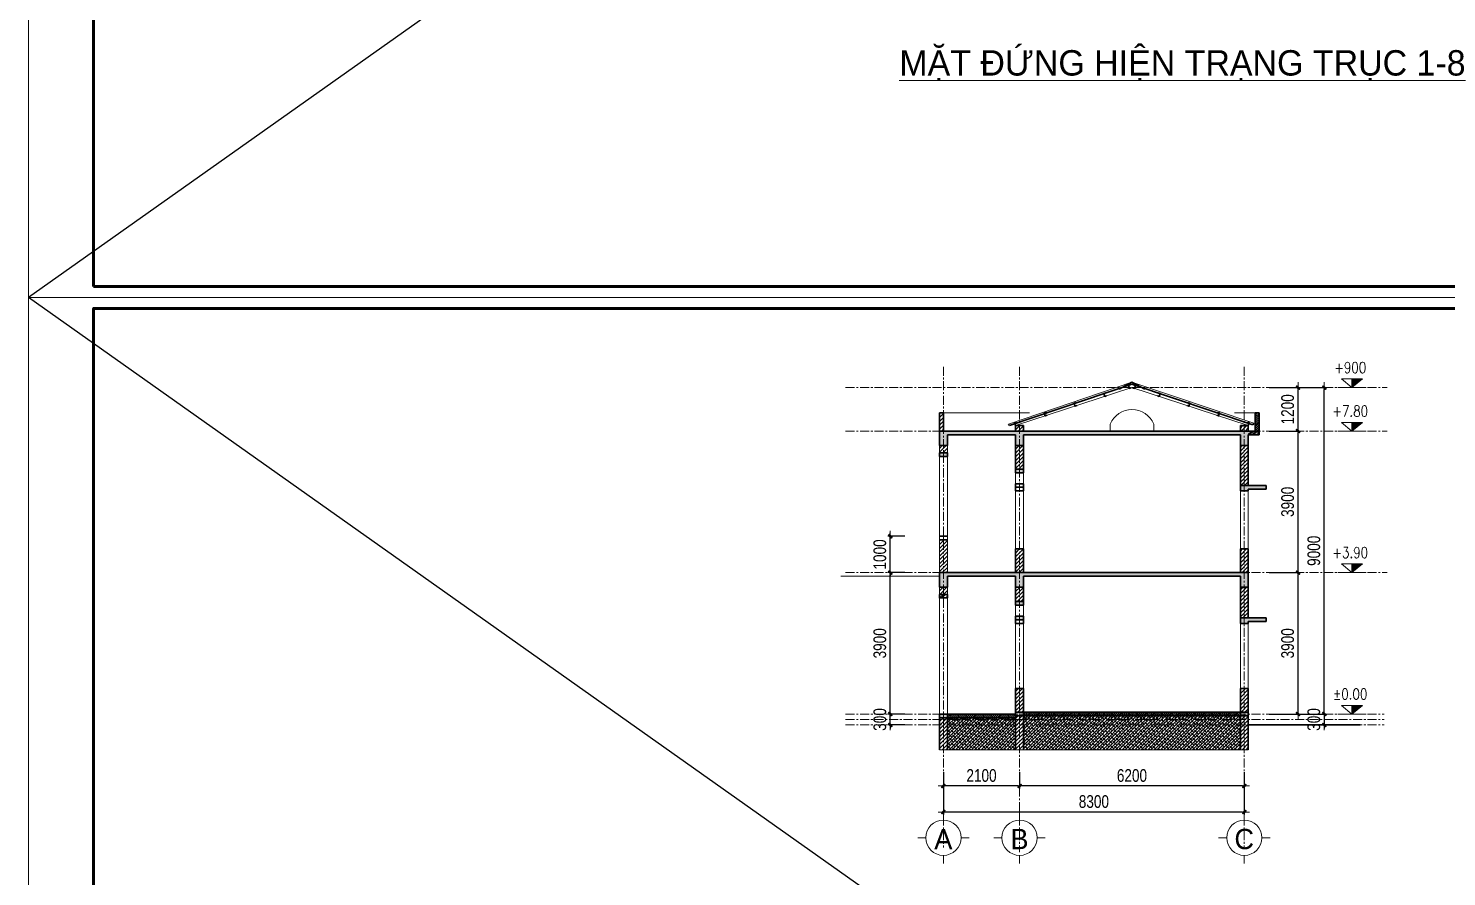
# Model space of a CAD drawing. Header units: millimetres. Extents: x 5243337 to 5938936, y 490824 to 785930.
# Drawn here: x 5679194 to 5718318, y 578638 to 602022 of the extents above; entities that cross this region are included whole.
import ezdxf
from ezdxf.enums import TextEntityAlignment as Align

# ---------------------------------------------------------------- set-up
doc = ezdxf.new("R2010")
doc.units = ezdxf.units.MM
doc.header["$MEASUREMENT"] = 0
doc.header["$PDMODE"] = 32
doc.linetypes.add('CENTER', pattern=[2, 1.25, -0.25, 0.25, -0.25])
doc.layers.get('0').update_dxf_attribs({"lineweight": 0})
doc.layers.get('Defpoints').update_dxf_attribs({"lineweight": 0})
for name, color, linetype, lineweight in [('cat2', 22, 'Continuous', 30), ('dim', 144, 'Continuous', 13), ('hatch1', 136, 'Continuous', 9), ('Khungten_LCDI', 7, 'Continuous', 25), ('LC Dim', 8, 'Continuous', 18), ('LC ISO', 153, 'Continuous', 13), ('LC Net dam 1', 30, 'Continuous', 30), ('LC Net manh', 9, 'Continuous', 5), ('LC Net thay', 7, 'Continuous', 25), ('LC Text1', 3, 'Continuous', 20), ('LC Text2', 7, 'Continuous', 25), ('manh1', 67, 'Continuous', 13), ('text', 1, 'Continuous', 20), ('thay1', 63, 'Continuous', 18), ('truc', 76, 'CENTER', 9)]:
    doc.layers.add(name, color=color, linetype=linetype, lineweight=lineweight)
doc.layers.add('KCS_Plotter', color=11, linetype='Continuous', plot=False)
doc.layers.add('KICHTHUOC', color=9, linetype='Continuous')
doc.styles.add('AVANH-B', font='VHAVANB.TTF')
doc.styles.add('EG Hai', font='VHAVANB.TTF')
doc.styles.add('HOATBIF', font='hoatbif.shx', dxfattribs={"width": 0.8})
doc.styles.add('Khungten', font='VHAVAN.TTF', dxfattribs={"width": 0.9, "height": 5000})
doc.styles.add('T1', font='Vnsimli.shx', dxfattribs={"width": 0.8})
doc.styles.add('Title', font='VHBLACK.TTF')
doc.dimstyles.new('1-100', dxfattribs={"dimscale": 100, "dimtxt": 2.5, "dimasz": 0.35, "dimexe": 0.5, "dimexo": 0, "dimgap": 0.8, "dimtad": 1, "dimdec": 0, "dimzin": 0, "dimdsep": 46, "dimtxsty": 'HOATBIF', "dimblk1": 'DOT', "dimblk2": 'DOT', "dimsah": 1, "dimcen": -1, "dimdle": 1, "dimclrd": 256, "dimclre": 256, "dimclrt": 4, "dimadec": 3, "dimazin": 2, "dimtfac": 0.333333, "dimtdec": 0, "dimtix": 1, "dimtmove": 2, "dimatfit": 3, "dimldrblk": 'DOT', "dimfxl": 1, "dimtvp": 0.833333, "dimtolj": 1, "dimtzin": 0, "dimarcsym": 0})
pattern_1 = [(50, (-21012.93, -22090.29), (215.178055, -18.8256405), [22.5, -247.5]), (355, (-21012.93, -22090.29), (-41.6254, 225.65764), [18, -198]), (100.4514, (-20995, -22091.86), (173.5528145, 206.8318626), [19.122057, -210.342634]), (46.1842, (-21012.93, -22030.3), (320.172315, -49.655704), [33.75, -371.25]), (96.6356, (-20986.25, -22034.43), (280.398812, 292.235361), [28.683086, -315.5139]), (351.1842, (-21012.93, -22030.3), (280.398584, 292.23558), [27, -297]), (21, (-20982.93, -22045.29), (179.0721156, -120.785667), [22.5, -247.5]), (326, (-20982.93, -22045.29), (72.9946, 217.5450135), [18, -198]), (71.4514, (-20968, -22055.35), (252.0667886, 96.759149), [19.122057, -210.342634]), (37.5, (-21012.93, -22090.29), (3.6479566, 99.8681561), [0, -195.6, 0, -201, 0, -198.75]), (7.5, (-21012.93, -22090.29), (78.9208612, 118.3235136), [0, -114.6, 0, -191.1, 0, -75.75]), (327.5, (-21079.83, -22090.29), (160.1467309, -6.7664615), [0, -75, 0, -234, 0, -310.5]), (317.5, (-21109.83, -22090.29), (174.9558508, 30.0314947), [0, -97.5, 0, -155.4, 0, -220.5]), (45, (-21012.93, -22090.29), (-79.5495129, 79.5495129), []), (45, (-20959.9, -22090.29), (-79.5495129, 79.5495129), [])]

# ---------------------------------------------------------------- blocks, each defined once
blk = doc.blocks.new('DOT')
at = {"layer": 'dim'}
for p, q in [((-3, 0), (3, 0)), ((-1, -1), (1, 1))]:
    blk.add_line(p, q, dxfattribs=at)
blk.add_lwpolyline([(0.5, 1), (-1, -0.5), (-0.5, -1), (1, 0.5)], close=True, dxfattribs=at)
blk = doc.blocks.new('*D823')
at = {"layer": 'Defpoints', "color": 0, "ltscale": 300, "transparency": 16777216}
for p in [(5706537, 581516), (5712737, 581516), (5706537, 581137)]:
    blk.add_point(p, dxfattribs=at)
at = {"layer": 'LC Dim', "lineweight": -2, "ltscale": 300, "transparency": 16777216}
for p, q in [((5706537, 581516), (5706537, 581067)), ((5712737, 581516), (5712737, 581067)), ((5712688, 581137), (5706586, 581137))]:
    blk.add_line(p, q, dxfattribs=at)
at = {"layer": 'LC Dim', "lineweight": -2, "ltscale": 300, "transparency": 16777216, "xscale": 49, "yscale": 49, "zscale": 49, "rotation": 180}
blk.add_blockref('DOT', (5706537, 581137), dxfattribs=at)
at = {"layer": 'LC Dim', "lineweight": -2, "ltscale": 300, "transparency": 16777216, "xscale": 49, "yscale": 49, "zscale": 49}
blk.add_blockref('DOT', (5712737, 581137), dxfattribs=at)
at = {"layer": 'LC Dim', "color": 4, "ltscale": 300, "transparency": 16777216, "insert": (5709637, 581424), "char_height": 350, "attachment_point": 5, "style": 'HOATBIF'}
blk.add_mtext('\\A1;6200', dxfattribs=at)
blk = doc.blocks.new('_Dot')
at = {"color": 0, "linetype": 'ByBlock', "lineweight": -2}
blk.add_line((-0.5, 0), (-1, 0), dxfattribs=at)
at = {"color": 0, "linetype": 'ByBlock', "const_width": 0.5}
blk.add_lwpolyline([(-0.25, 0, 1), (0.25, 0, 1)], format="xyb", close=True, dxfattribs=at)
blk = doc.blocks.new('*D824')
at = {"layer": 'Defpoints', "color": 0, "ltscale": 300, "transparency": 16777216}
for p in [(5704437, 581516), (5706537, 581516), (5704437, 581137)]:
    blk.add_point(p, dxfattribs=at)
at = {"layer": 'LC Dim', "lineweight": -2, "ltscale": 300, "transparency": 16777216}
for p, q in [((5704437, 581516), (5704437, 581067)), ((5706537, 581516), (5706537, 581067)), ((5706488, 581137), (5704486, 581137))]:
    blk.add_line(p, q, dxfattribs=at)
at = {"layer": 'LC Dim', "lineweight": -2, "ltscale": 300, "transparency": 16777216, "xscale": 49, "yscale": 49, "zscale": 49, "rotation": 180}
blk.add_blockref('DOT', (5704437, 581137), dxfattribs=at)
at = {"layer": 'LC Dim', "lineweight": -2, "ltscale": 300, "transparency": 16777216, "xscale": 49, "yscale": 49, "zscale": 49}
blk.add_blockref('DOT', (5706537, 581137), dxfattribs=at)
at = {"layer": 'LC Dim', "color": 4, "ltscale": 300, "transparency": 16777216, "insert": (5705487, 581424), "char_height": 350, "attachment_point": 5, "style": 'HOATBIF'}
blk.add_mtext('\\A1;2100', dxfattribs=at)
blk = doc.blocks.new('*D825')
at = {"layer": 'Defpoints', "color": 0, "ltscale": 300, "transparency": 16777216}
for p in [(5704437, 581516), (5712737, 581516), (5704437, 580419)]:
    blk.add_point(p, dxfattribs=at)
at = {"layer": 'LC Dim', "lineweight": -2, "ltscale": 300, "transparency": 16777216}
for p, q in [((5704437, 581516), (5704437, 580349)), ((5712737, 581516), (5712737, 580349)), ((5712688, 580419), (5704486, 580419))]:
    blk.add_line(p, q, dxfattribs=at)
at = {"layer": 'LC Dim', "lineweight": -2, "ltscale": 300, "transparency": 16777216, "xscale": 49, "yscale": 49, "zscale": 49, "rotation": 180}
blk.add_blockref('DOT', (5704437, 580419), dxfattribs=at)
at = {"layer": 'LC Dim', "lineweight": -2, "ltscale": 300, "transparency": 16777216, "xscale": 49, "yscale": 49, "zscale": 49}
blk.add_blockref('DOT', (5712737, 580419), dxfattribs=at)
at = {"layer": 'LC Dim', "color": 4, "ltscale": 300, "transparency": 16777216, "insert": (5708587, 580706), "char_height": 350, "attachment_point": 5, "style": 'HOATBIF'}
blk.add_mtext('\\A1;8300', dxfattribs=at)
blk = doc.blocks.new('Caodo1')
at = {"layer": 'LC Text1'}
blk.add_hatch(color=256, dxfattribs=at).paths.add_polyline_path([(0, 200), (0, 0), (243, 200)])
for p, q in [((324, 0), (-324, 0)), ((0, 0), (0, 200))]:
    blk.add_line(p, q, dxfattribs=at)
blk.add_lwpolyline([(-243, 200), (243, 200), (0, 0), (0, 0)], close=True, dxfattribs=at)
at = {"layer": 'LC Text1', "style": 'T1', "width": 0.8}
blk.add_attdef('%%P0,00', text='', height=250, dxfattribs=at).set_placement((-39, 460), align=Align.MIDDLE_CENTER)
blk = doc.blocks.new('*D826')
at = {"layer": 'Defpoints', "color": 0, "ltscale": 300, "transparency": 16777216}
for p in [(5713419, 587020), (5714220, 587020), (5713419, 583120)]:
    blk.add_point(p, dxfattribs=at)
at = {"layer": 'LC Dim', "lineweight": -2, "ltscale": 300, "transparency": 16777216}
for p, q in [((5713419, 587020), (5714290, 587020)), ((5714220, 583169), (5714220, 586971)), ((5713419, 583120), (5714290, 583120))]:
    blk.add_line(p, q, dxfattribs=at)
at = {"layer": 'LC Dim', "lineweight": -2, "ltscale": 300, "transparency": 16777216, "xscale": 49, "yscale": 49, "zscale": 49}
for p, rotation in [((5714220, 587020), 90), ((5714220, 583120), 270)]:
    blk.add_blockref('DOT', p, dxfattribs=dict(at, rotation=rotation))
at = {"layer": 'LC Dim', "color": 4, "ltscale": 300, "transparency": 16777216, "insert": (5713933, 585070), "char_height": 350, "attachment_point": 5, "rotation": 90, "style": 'HOATBIF'}
blk.add_mtext('\\A1;3900', dxfattribs=at)
blk = doc.blocks.new('*D827')
at = {"layer": 'Defpoints', "color": 0, "ltscale": 300, "transparency": 16777216}
for p in [(5713419, 590920), (5714220, 590920), (5713419, 587020)]:
    blk.add_point(p, dxfattribs=at)
at = {"layer": 'LC Dim', "lineweight": -2, "ltscale": 300, "transparency": 16777216}
for p, q in [((5713419, 590920), (5714290, 590920)), ((5714220, 587069), (5714220, 590871)), ((5713419, 587020), (5714290, 587020))]:
    blk.add_line(p, q, dxfattribs=at)
at = {"layer": 'LC Dim', "lineweight": -2, "ltscale": 300, "transparency": 16777216, "xscale": 49, "yscale": 49, "zscale": 49}
for p, rotation in [((5714220, 590920), 90), ((5714220, 587020), 270)]:
    blk.add_blockref('DOT', p, dxfattribs=dict(at, rotation=rotation))
at = {"layer": 'LC Dim', "color": 4, "ltscale": 300, "transparency": 16777216, "insert": (5713933, 588970), "char_height": 350, "attachment_point": 5, "rotation": 90, "style": 'HOATBIF'}
blk.add_mtext('\\A1;3900', dxfattribs=at)
blk = doc.blocks.new('*D828')
at = {"layer": 'Defpoints', "color": 0, "ltscale": 300, "transparency": 16777216}
for p in [(5713419, 592120), (5714220, 592120), (5713419, 590920)]:
    blk.add_point(p, dxfattribs=at)
at = {"layer": 'LC Dim', "lineweight": -2, "ltscale": 300, "transparency": 16777216}
for p, q in [((5713419, 592120), (5714290, 592120)), ((5714220, 590969), (5714220, 592071)), ((5713419, 590920), (5714290, 590920))]:
    blk.add_line(p, q, dxfattribs=at)
at = {"layer": 'LC Dim', "lineweight": -2, "ltscale": 300, "transparency": 16777216, "xscale": 49, "yscale": 49, "zscale": 49}
for p, rotation in [((5714220, 592120), 90), ((5714220, 590920), 270)]:
    blk.add_blockref('DOT', p, dxfattribs=dict(at, rotation=rotation))
at = {"layer": 'LC Dim', "color": 4, "ltscale": 300, "transparency": 16777216, "insert": (5713933, 591520), "char_height": 350, "attachment_point": 5, "rotation": 90, "style": 'HOATBIF'}
blk.add_mtext('\\A1;1200', dxfattribs=at)
blk = doc.blocks.new('*D829')
at = {"layer": 'Defpoints', "color": 0, "ltscale": 300, "transparency": 16777216}
for p in [(5713419, 592120), (5714942, 592120), (5713419, 583120)]:
    blk.add_point(p, dxfattribs=at)
at = {"layer": 'LC Dim', "lineweight": -2, "ltscale": 300, "transparency": 16777216}
for p, q in [((5713419, 592120), (5715012, 592120)), ((5714942, 583169), (5714942, 592071)), ((5713419, 583120), (5715012, 583120))]:
    blk.add_line(p, q, dxfattribs=at)
at = {"layer": 'LC Dim', "lineweight": -2, "ltscale": 300, "transparency": 16777216, "xscale": 49, "yscale": 49, "zscale": 49}
for p, rotation in [((5714942, 592120), 90), ((5714942, 583120), 270)]:
    blk.add_blockref('DOT', p, dxfattribs=dict(at, rotation=rotation))
at = {"layer": 'LC Dim', "color": 4, "ltscale": 300, "transparency": 16777216, "insert": (5714655, 587620), "char_height": 350, "attachment_point": 5, "rotation": 90, "style": 'HOATBIF'}
blk.add_mtext('\\A1;9000', dxfattribs=at)
blk = doc.blocks.new('*D830')
at = {"layer": 'Defpoints', "color": 0, "ltscale": 300, "transparency": 16777216}
for p in [(5713668, 583120), (5713668, 582820), (5714942, 582820)]:
    blk.add_point(p, dxfattribs=at)
at = {"layer": 'LC Dim', "lineweight": -2, "ltscale": 300, "transparency": 16777216}
for p, q in [((5713668, 583120), (5715012, 583120)), ((5714942, 583169), (5714942, 583218)), ((5714942, 583120), (5714942, 582820)), ((5713668, 582820), (5715012, 582820)), ((5714942, 582771), (5714942, 582722))]:
    blk.add_line(p, q, dxfattribs=at)
at = {"layer": 'LC Dim', "lineweight": -2, "ltscale": 300, "transparency": 16777216, "xscale": 49, "yscale": 49, "zscale": 49}
for p, rotation in [((5714942, 583120), 270), ((5714942, 582820), 90)]:
    blk.add_blockref('DOT', p, dxfattribs=dict(at, rotation=rotation))
at = {"layer": 'LC Dim', "color": 4, "ltscale": 300, "transparency": 16777216, "insert": (5714655, 582970), "char_height": 350, "attachment_point": 5, "rotation": 90, "style": 'HOATBIF'}
blk.add_mtext('\\A1;300', dxfattribs=at)
blk = doc.blocks.new('*D831')
at = {"layer": 'Defpoints', "color": 0, "ltscale": 300, "transparency": 16777216}
for p in [(5702970, 583120), (5703371, 583120), (5703371, 582820)]:
    blk.add_point(p, dxfattribs=at)
at = {"layer": 'LC Dim', "lineweight": -2, "ltscale": 300, "transparency": 16777216}
for p, q in [((5703371, 583120), (5702900, 583120)), ((5702970, 583169), (5702970, 583218)), ((5702970, 582820), (5702970, 583120)), ((5703371, 582820), (5702900, 582820)), ((5702970, 582771), (5702970, 582722))]:
    blk.add_line(p, q, dxfattribs=at)
at = {"layer": 'LC Dim', "lineweight": -2, "ltscale": 300, "transparency": 16777216, "xscale": 49, "yscale": 49, "zscale": 49}
for p, rotation in [((5702970, 583120), 270), ((5702970, 582820), 90)]:
    blk.add_blockref('DOT', p, dxfattribs=dict(at, rotation=rotation))
at = {"layer": 'LC Dim', "color": 4, "ltscale": 300, "transparency": 16777216, "insert": (5702683, 582970), "char_height": 350, "attachment_point": 5, "rotation": 90, "style": 'HOATBIF'}
blk.add_mtext('\\A1;300', dxfattribs=at)
blk = doc.blocks.new('*D832')
at = {"layer": 'Defpoints', "color": 0, "ltscale": 300, "transparency": 16777216}
for p in [(5702970, 587020), (5703371, 587020), (5703371, 583120)]:
    blk.add_point(p, dxfattribs=at)
at = {"layer": 'LC Dim', "lineweight": -2, "ltscale": 300, "transparency": 16777216}
for p, q in [((5703371, 587020), (5702900, 587020)), ((5702970, 583169), (5702970, 586971)), ((5703371, 583120), (5702900, 583120))]:
    blk.add_line(p, q, dxfattribs=at)
at = {"layer": 'LC Dim', "lineweight": -2, "ltscale": 300, "transparency": 16777216, "xscale": 49, "yscale": 49, "zscale": 49}
for p, rotation in [((5702970, 587020), 90), ((5702970, 583120), 270)]:
    blk.add_blockref('DOT', p, dxfattribs=dict(at, rotation=rotation))
at = {"layer": 'LC Dim', "color": 4, "ltscale": 300, "transparency": 16777216, "insert": (5702683, 585070), "char_height": 350, "attachment_point": 5, "rotation": 90, "style": 'HOATBIF'}
blk.add_mtext('\\A1;3900', dxfattribs=at)
blk = doc.blocks.new('*D833')
at = {"layer": 'Defpoints', "color": 0, "ltscale": 300, "transparency": 16777216}
for p in [(5702970, 588020), (5703371, 588020), (5703371, 587020)]:
    blk.add_point(p, dxfattribs=at)
at = {"layer": 'LC Dim', "lineweight": -2, "ltscale": 300, "transparency": 16777216}
for p, q in [((5702970, 588069), (5702970, 588118)), ((5703371, 588020), (5702900, 588020)), ((5702970, 587020), (5702970, 588020)), ((5703371, 587020), (5702900, 587020)), ((5702970, 586971), (5702970, 586922))]:
    blk.add_line(p, q, dxfattribs=at)
at = {"layer": 'LC Dim', "lineweight": -2, "ltscale": 300, "transparency": 16777216, "xscale": 49, "yscale": 49, "zscale": 49}
for p, rotation in [((5702970, 588020), 270), ((5702970, 587020), 90)]:
    blk.add_blockref('DOT', p, dxfattribs=dict(at, rotation=rotation))
at = {"layer": 'LC Dim', "color": 4, "ltscale": 300, "transparency": 16777216, "insert": (5702683, 587520), "char_height": 350, "attachment_point": 5, "rotation": 90, "style": 'HOATBIF'}
blk.add_mtext('\\A1;1000', dxfattribs=at)
blk = doc.blocks.new('TTRUC')
at = {"layer": 'LC ISO'}
for p, q in [((0, 6.95), (0, 10.13)), ((-6.95, 0), (-10.13, 0)), ((6.95, 0), (10.13, 0)), ((0, -6.95), (0, -10.13))]:
    blk.add_line(p, q, dxfattribs=at)
at = {"layer": 'LC Net manh'}
blk.add_circle((0, 0), 6.95, dxfattribs=at)
blk = doc.blocks.new('ha tang Nui Beo')
at = {"layer": 'Defpoints', "lineweight": 0}
blk.add_lwpolyline([(-1200, -14850), (-1200, 14850), (40800, 14850), (40800, -14850)], close=True, dxfattribs=at)
at = {"layer": 'Khungten_LCDI', "color": 5, "lineweight": 60}
blk.add_lwpolyline([(0, -14650), (0, 14650), (40600, 14650), (40600, -14650)], close=True, dxfattribs=at)
at = {"color": 7, "style": 'Khungten', "width": 0.8}
for tag, p in [('REVISION', (39499, -10746)), ('NGAYHT', (39546, -11609))]:
    blk.add_attdef(tag, text='', height=200, dxfattribs=at).set_placement(p, align=Align.CENTER)
at = {"layer": 'LC Text1', "style": 'Title', "width": 1.485915}
for tag, p, p2 in [('TENBANVE1', (36913, -8886), (40339, -8886)), ('TENBANVE2', (36913, -9562), (40339, -9562))]:
    blk.add_attdef(tag, text='', height=250, dxfattribs=at).set_placement(p, p2, align=Align.FIT)
at = {"layer": 'LC Text1', "style": 'Title', "width": 0.7}
blk.add_attdef('SOBANVE', text='', height=250, dxfattribs=at).set_placement((39562, -13896), align=Align.CENTER)

msp = doc.modelspace()

# ---------------------------------------------------------------- hatches: boundary and pattern name
at = {"layer": 'hatch1'}
h = msp.add_hatch(dxfattribs=at)
h.set_pattern_fill('ANSI31', color=256, scale=600)
h.set_pattern_definition([(45, (-21012.93, -22090.29), (-53.0330086, 53.0330086), [])])
h.paths.add_polyline_path([(5704437.2, 591420.2), (5704327.2, 591420.2), (5704327.2, 590920.2), (5704437.2, 590920.2)])
h.paths.add_polyline_path([(5706647.2, 591070.2), (5706427.2, 591070.2), (5706427.2, 590920.2), (5706647.2, 590920.2)])
h.paths.add_polyline_path([(5706647.2, 590520.2), (5706427.2, 590520.2), (5706427.2, 589870.2), (5706647.2, 589870.2)])
h.paths.add_polyline_path([(5704547.2, 590520.2), (5704327.2, 590520.2), (5704327.2, 590320.2), (5704547.2, 590320.2)])
h.paths.add_polyline_path([(5712847.2, 591070.2), (5712627.2, 591070.2), (5712627.2, 590920.2), (5712847.2, 590920.2)])
h.paths.add_polyline_path([(5712847.2, 590520.2), (5712627.2, 590520.2), (5712627.2, 589420.2), (5712847.2, 589420.2)])
h.paths.add_polyline_path([(5712847.2, 587670.2), (5712627.2, 587670.2), (5712627.2, 587020.2), (5712847.2, 587020.2)])
h.paths.add_polyline_path([(5706647.2, 587670.2), (5706427.2, 587670.2), (5706427.2, 587020.2), (5706647.2, 587020.2)])
h.paths.add_polyline_path([(5704547.2, 587920.2), (5704327.2, 587920.2), (5704327.2, 587020.2), (5704547.2, 587020.2)])
h.paths.add_polyline_path([(5704547.2, 586620.2), (5704327.2, 586620.2), (5704327.2, 586420.2), (5704547.2, 586420.2)])
h.paths.add_polyline_path([(5706647.2, 586620.2), (5706427.2, 586620.2), (5706427.2, 586220.2), (5706647.2, 586220.2)])
h.paths.add_polyline_path([(5712847.2, 586620.2), (5712627.2, 586620.2), (5712627.2, 585770.2), (5712847.2, 585770.2)])
h.paths.add_polyline_path([(5712847.2, 583820.2), (5712627.2, 583820.2), (5712627.2, 583170.2), (5712847.2, 583170.2)])
h.paths.add_polyline_path([(5706647.2, 583820.2), (5706427.2, 583820.2), (5706427.2, 583170.2), (5706647.2, 583170.2)])
h.paths.add_polyline_path([(5704547.2, 583020.2), (5704327.2, 583020.2), (5704327.2, 582137.2), (5704547.2, 582137.2)])
h.paths.add_polyline_path([(5706647.2, 583070.2), (5706427.2, 583070.2), (5706427.2, 582137.2), (5706647.2, 582137.2)])
h.paths.add_polyline_path([(5712847.2, 583070.2), (5712627.2, 583070.2), (5712627.2, 582137.2), (5712847.2, 582137.2)])
h = msp.add_hatch(dxfattribs=at)
h.set_pattern_fill('ANSI31', color=256, scale=300)
h.set_pattern_definition([(45, (142104.285, 161015.716), (-26.5165043, 26.5165043), [])])
h.paths.add_polyline_path([(5713147.2, 591420.2), (5713037.2, 591420.2), (5713037.2, 590920.2), (5713147.2, 590920.2)])
h = msp.add_hatch(dxfattribs=at)
h.set_pattern_fill('BTCT', color=256, scale=30)
h.set_pattern_definition(pattern_1)
h.paths.add_polyline_path([(5706647.2, 590820.2), (5712627.2, 590820.2), (5712627.2, 590520.2), (5712847.2, 590520.2), (5712847.2, 590820.2), (5713147.2, 590820.2), (5713147.2, 590920.2), (5704327.2, 590920.2), (5704327.2, 590520.2), (5704547.2, 590520.2), (5704547.2, 590820.2), (5706427.2, 590820.2), (5706427.2, 590520.2), (5706647.2, 590520.2)])
h.paths.add_polyline_path([(5704547.2, 590320.2), (5704327.2, 590320.2), (5704327.2, 590220.2), (5704547.2, 590220.2)])
h.paths.add_polyline_path([(5706647.2, 589870.2), (5706427.2, 589870.2), (5706427.2, 589770.2), (5706647.2, 589770.2)])
h.paths.add_polyline_path([(5712847.2, 589320.2), (5713337.2, 589320.2), (5713337.2, 589420.2), (5712627.2, 589420.2), (5712627.2, 589270.2), (5712847.2, 589270.2)])
h = msp.add_hatch(dxfattribs=at)
h.set_pattern_fill('VATLIEU04', color=256, scale=20, pattern_type=2)
h.set_pattern_definition([(50, (5712847.18, 590920.22), (143.45, -12.55), [15, -165]), (355, (5712847.18, 590920.22), (-27.75, 150.44), [12, -132]), (100.45, (5712859.14, 590919.17), (115.7, 137.89), [12.75, -140.23]), (46.184, (5712847.18, 590960.22), (213.45, -33.1), [22.5, -247.5]), (96.636, (5712864.97, 590957.46), (186.93, 194.82), [19.12, -210.34]), (351.184, (5712847.18, 590960.22), (186.93, 194.82), [18, -198]), (21, (5712867.18, 590950.22), (119.38, -80.524), [15, -165]), (326, (5712867.18, 590950.22), (48.66, 145.03), [12, -132]), (71.45, (5712877.13, 590943.5), (168.045, 64.506), [12.75, -140.23]), (37.5, (5712847.18, 590920.216), (2.432, 66.579), [0, -130.4, 0, -134, 0, -132.5]), (7.5, (5712847.18, 590920.216), (52.614, 78.882), [0, -76.4, 0, -127.4, 0, -50.5]), (327.5, (5712802.58, 590920.216), (106.7645, -4.511), [0, -50, 0, -156, 0, -207]), (317.5, (5712782.58, 590920.22), (116.637, 20.02), [0, -65, 0, -103.6, 0, -147]), (45, (5712847.18, 590920.216), (-60.104, 60.104), []), (45, (5712847.18, 590944.716), (-60.104, 60.104), [])])
h.paths.add_polyline_path([(5713147.2, 590920.2), (5712847.2, 590920.2), (5712847.2, 590820.2), (5713147.2, 590820.2)])
h = msp.add_hatch(dxfattribs=at)
h.set_pattern_fill('BTCT', color=256, scale=30)
h.set_pattern_definition(pattern_1)
h.paths.add_polyline_path([(5706647.2, 586920.2), (5712627.2, 586920.2), (5712627.2, 586620.2), (5712847.2, 586620.2), (5712847.2, 587020.2), (5704327.2, 587020.2), (5704327.2, 586620.2), (5704547.2, 586620.2), (5704547.2, 586920.2), (5706427.2, 586920.2), (5706427.2, 586620.2), (5706647.2, 586620.2)])
h.paths.add_polyline_path([(5706647.2, 586220.2), (5706427.2, 586220.2), (5706427.2, 586120.2), (5706647.2, 586120.2)])
h.paths.add_polyline_path([(5706647.2, 585820.2), (5706427.2, 585820.2), (5706427.2, 585720.2), (5706647.2, 585720.2)])
h.paths.add_polyline_path([(5713337.2, 585770.2), (5712627.2, 585770.2), (5712627.2, 585620.2), (5712847.2, 585620.2), (5712847.2, 585670.2), (5713337.2, 585670.2)])
h.paths.add_polyline_path([(5712847.2, 583170.2), (5712627.2, 583170.2), (5712627.2, 583070.2), (5712847.2, 583070.2)])
h.paths.add_polyline_path([(5706647.2, 583170.2), (5706427.2, 583170.2), (5706427.2, 583070.2), (5706647.2, 583070.2)])
h.paths.add_polyline_path([(5704547.2, 583120.2), (5704327.2, 583120.2), (5704327.2, 583020.2), (5704547.2, 583020.2)])
h = msp.add_hatch(dxfattribs=at)
h.set_pattern_fill('BTCT', color=256, scale=30)
h.set_pattern_definition(pattern_1)
h.paths.add_polyline_path([(5704547.2, 586420.2), (5704327.2, 586420.2), (5704327.2, 586320.2), (5704547.2, 586320.2)])
h = msp.add_hatch(dxfattribs=at)
h.set_pattern_fill('ANSI31', color=256, scale=300)
h.set_pattern_definition([(45, (141904.285, 58735.216), (-26.5165043, 26.5165043), [])])
h.paths.add_polyline_path([(5712627.2, 583170.2), (5711264.1, 583170.2), (5711264.1, 583070.2), (5712627.2, 583070.2)])
h.paths.add_polyline_path([(5711264.1, 583170.2), (5706647.2, 583170.2), (5706647.2, 583070.2), (5711264.1, 583070.2)])
h.paths.add_polyline_path([(5706427.2, 583120.2), (5704547.2, 583120.2), (5704547.2, 583020.2), (5706427.2, 583020.2)])
h = msp.add_hatch(dxfattribs=at)
h.set_pattern_fill('ANSI38', color=256, scale=500)
h.set_pattern_definition([(45, (141904.285, 58735.216), (-44.1941738, 44.1941738), []), (135, (141904.285, 58735.216), (-132.5825215, 44.1941738), [156.25, -93.75])])
h.paths.add_polyline_path([(5712627.2, 582137.2), (5712627.2, 583070.2), (5706647.2, 583070.2), (5706647.2, 582137.2)])
h.paths.add_polyline_path([(5704547.2, 583020.2), (5704547.2, 582137.2), (5706427.2, 582137.2), (5706427.2, 583020.2)])

# ---------------------------------------------------------------- linework, layer by layer
at = {"layer": 'cat2'}
for points in [[(5708909.2, 591972.8), (5708858, 591956), (5708884.8, 591874.1), (5708936, 591890.9)], [(5709591.1, 592195.8), (5709539.9, 592179.1), (5709566.7, 592097.2), (5709617.9, 592113.9)], [(5709683.2, 592195.8), (5709734.4, 592179.1), (5709707.6, 592097.2), (5709656.4, 592113.9)], [(5710365.2, 591972.8), (5710416.4, 591956), (5710389.6, 591874.1), (5710338.4, 591890.9)], [(5708090, 591704.8), (5708038.8, 591688.1), (5708065.6, 591606.1), (5708116.8, 591622.9)], [(5711184.4, 591704.8), (5711235.6, 591688.1), (5711208.8, 591606.1), (5711157.6, 591622.9)], [(5706451.6, 591168.9), (5706400.4, 591152.1), (5706427.2, 591070.2), (5706478.4, 591087)], [(5707270.8, 591436.8), (5707219.6, 591420.1), (5707246.4, 591338.2), (5707297.6, 591354.9)], [(5712003.6, 591436.8), (5712054.8, 591420.1), (5712028, 591338.2), (5711976.8, 591354.9)], [(5712822.8, 591168.9), (5712874, 591152.1), (5712847.2, 591070.2), (5712796, 591087)]]:
    msp.add_lwpolyline(points, dxfattribs=at)
at = {"layer": 'hatch1'}
msp.add_line((5704327.2, 582137.2), (5712847.2, 582137.2), dxfattribs=at)
at = {"layer": 'KCS_Plotter'}
for p in [(5742198.3, 639151.2), (5742194, 550054.2)]:
    msp.add_line(p, (5679194, 594604.2), dxfattribs=at)
at = {"layer": 'LC Net dam 1'}
for p, q in [((5709282.4, 592079.2), (5709259, 592123.3)), ((5709992, 592079.2), (5710015.4, 592123.3)), ((5704327.2, 591420.2), (5704327.2, 590520.2)), ((5704437.2, 591420.2), (5704327.2, 591420.2)), ((5704437.2, 591420.2), (5704437.2, 590920.2)), ((5713037.2, 591420.2), (5713037.2, 590920.2)), ((5713147.2, 591420.2), (5713037.2, 591420.2)), ((5713147.2, 591420.2), (5713147.2, 590820.2)), ((5713147.2, 590920.2), (5704327.2, 590920.2)), ((5706427.2, 590820.2), (5704547.2, 590820.2)), ((5704547.2, 590520.2), (5704547.2, 590820.2)), ((5706257.2, 591070.6), (5706233.7, 591114.8)), ((5706427.2, 591070.2), (5706427.2, 590920.2)), ((5706427.2, 591070.2), (5706647.2, 591070.2)), ((5706427.2, 590820.2), (5706427.2, 589770.2)), ((5706647.2, 591070.2), (5706647.2, 590920.2)), ((5706647.2, 590820.2), (5706647.2, 589770.2)), ((5712627.2, 590820.2), (5706647.2, 590820.2)), ((5712627.2, 591070.2), (5712627.2, 590920.2)), ((5712627.2, 591070.2), (5712847.2, 591070.2)), ((5712627.2, 590820.2), (5712627.2, 589270.2)), ((5712847.2, 591070.2), (5712847.2, 590920.2)), ((5712847.2, 590820.2), (5712847.2, 589420.2)), ((5713147.2, 590820.2), (5712847.2, 590820.2)), ((5712973, 591094), (5712996.4, 591138.2)), ((5704327.2, 590520.2), (5704547.2, 590520.2)), ((5704547.2, 590520.2), (5704327.2, 590520.2)), ((5706427.2, 590520.2), (5706647.2, 590520.2)), ((5706647.2, 590520.2), (5706427.2, 590520.2)), ((5712627.2, 590520.2), (5712847.2, 590520.2)), ((5712847.2, 590520.2), (5712627.2, 590520.2)), ((5704327.2, 590320.2), (5704327.2, 590220.2)), ((5704547.2, 590320.2), (5704327.2, 590320.2)), ((5704547.2, 590220.2), (5704327.2, 590220.2)), ((5704547.2, 590320.2), (5704547.2, 590220.2)), ((5706427.2, 589870.2), (5706647.2, 589870.2)), ((5706427.2, 589770.2), (5706647.2, 589770.2)), ((5706427.2, 589470.2), (5706427.2, 589270.2)), ((5706427.2, 589470.2), (5706647.2, 589470.2)), ((5706427.2, 589370.2), (5706647.2, 589370.2)), ((5706427.2, 589270.2), (5706647.2, 589270.2)), ((5706647.2, 589470.2), (5706647.2, 589270.2)), ((5712627.2, 589420.2), (5713337.2, 589420.2)), ((5712627.2, 589270.2), (5712847.2, 589270.2)), ((5712847.2, 589320.2), (5712847.2, 589270.2)), ((5712847.2, 589320.2), (5713337.2, 589320.2)), ((5713337.2, 589420.2), (5713337.2, 589320.2)), ((5704327.2, 588020.2), (5704547.2, 588020.2)), ((5704327.2, 587920.2), (5704547.2, 587920.2)), ((5706427.2, 587670.2), (5706427.2, 587020.2)), ((5706427.2, 587670.2), (5706647.2, 587670.2)), ((5706647.2, 587670.2), (5706647.2, 587020.2)), ((5712627.2, 587670.2), (5712627.2, 587020.2)), ((5712627.2, 587670.2), (5712847.2, 587670.2)), ((5712847.2, 587670.2), (5712847.2, 585770.2)), ((5704327.2, 587020.2), (5704327.2, 586620.2)), ((5712847.2, 587020.2), (5704327.2, 587020.2)), ((5704547.2, 586920.2), (5704547.2, 586620.2)), ((5706427.2, 586920.2), (5704547.2, 586920.2)), ((5704547.2, 586620.2), (5704547.2, 586920.2)), ((5706427.2, 586920.2), (5706427.2, 586120.2)), ((5706647.2, 586920.2), (5706647.2, 586120.2)), ((5712627.2, 586920.2), (5706647.2, 586920.2)), ((5712627.2, 586920.2), (5712627.2, 585620.2)), ((5704327.2, 586620.2), (5704547.2, 586620.2)), ((5704547.2, 586620.2), (5704327.2, 586620.2)), ((5706427.2, 586620.2), (5706647.2, 586620.2)), ((5706647.2, 586620.2), (5706427.2, 586620.2)), ((5712627.2, 586620.2), (5712847.2, 586620.2)), ((5712847.2, 586620.2), (5712627.2, 586620.2)), ((5704327.2, 586420.2), (5704327.2, 586320.2)), ((5704327.2, 586420.2), (5704327.2, 586320.2)), ((5704547.2, 586420.2), (5704327.2, 586420.2)), ((5704547.2, 586320.2), (5704327.2, 586320.2)), ((5704547.2, 586420.2), (5704547.2, 586320.2)), ((5704547.2, 586420.2), (5704547.2, 586320.2)), ((5706427.2, 586220.2), (5706647.2, 586220.2)), ((5706427.2, 586120.2), (5706647.2, 586120.2)), ((5706427.2, 585820.2), (5706427.2, 585620.2)), ((5706427.2, 585820.2), (5706647.2, 585820.2)), ((5706427.2, 585720.2), (5706647.2, 585720.2)), ((5706647.2, 585820.2), (5706647.2, 585620.2)), ((5712627.2, 585770.2), (5713337.2, 585770.2)), ((5713337.2, 585770.2), (5713337.2, 585670.2)), ((5706427.2, 585620.2), (5706647.2, 585620.2)), ((5712627.2, 585620.2), (5712847.2, 585620.2)), ((5712847.2, 585670.2), (5712847.2, 585620.2)), ((5712847.2, 585670.2), (5713337.2, 585670.2)), ((5706427.2, 583820.2), (5706427.2, 582137.2)), ((5706427.2, 583820.2), (5706647.2, 583820.2)), ((5706647.2, 583820.2), (5706647.2, 582137.2)), ((5712627.2, 583820.2), (5712627.2, 582137.2)), ((5712627.2, 583820.2), (5712847.2, 583820.2)), ((5712847.2, 583820.2), (5712847.2, 582137.2)), ((5704327.2, 583120.2), (5704327.2, 582137.2)), ((5706427.2, 583120.2), (5704327.2, 583120.2)), ((5706427.2, 583020.2), (5704327.2, 583020.2)), ((5704547.2, 583120.2), (5704547.2, 582137.2)), ((5712847.2, 583170.2), (5706427.2, 583170.2)), ((5712847.2, 583070.2), (5706427.2, 583070.2)), ((5715935.3, 582820.2), (5712847.2, 582820.2))]:
    msp.add_line(p, q, dxfattribs=at)
for points in [[(5706257.2, 591070.6), (5709637.2, 592210.8), (5712973, 591094)], [(5709282.4, 592079.2), (5709637.2, 592267.4), (5709992, 592079.2)]]:
    msp.add_lwpolyline(points, dxfattribs=at)
msp.add_lwpolyline([(5704327.2, 586420.2), (5704547.2, 586420.2), (5704547.2, 586320.2), (5704327.2, 586320.2)], close=True, dxfattribs=at)
at = {"layer": 'manh1'}
for p, q in [((5704437.2, 591420.2), (5706809.5, 591420.2)), ((5713037.2, 591420.2), (5712464.9, 591420.2)), ((5704327.2, 586920.2), (5701610.1, 586920.2))]:
    msp.add_line(p, q, dxfattribs=at)
msp.add_lwpolyline([(5706233.7, 591114.8), (5709637.2, 592267.4), (5712996.4, 591138.2)], dxfattribs=at)
at = {"layer": 'thay1'}
for p, q in [((5709037.2, 590912.5), (5709037.2, 591112.5)), ((5710237.2, 590912.5), (5710237.2, 591112.5)), ((5704327.2, 590520.2), (5704327.2, 590320.2)), ((5704547.2, 590520.2), (5704547.2, 590320.2)), ((5704327.2, 590220.2), (5704327.2, 587020.2)), ((5704547.2, 590220.2), (5704547.2, 587020.2)), ((5704327.2, 586620.2), (5704327.2, 586420.2)), ((5704547.2, 586620.2), (5704547.2, 586420.2)), ((5704327.2, 586320.2), (5704327.2, 583120.2)), ((5704547.2, 586320.2), (5704547.2, 583120.2))]:
    msp.add_line(p, q, dxfattribs=at)
msp.add_lwpolyline([(5706427.2, 591070.2), (5709637.2, 592120.2), (5712847.2, 591070.2)], dxfattribs=at)
for points in [[(5706427.2, 589470.2), (5706647.2, 589470.2), (5706647.2, 589770.2), (5706427.2, 589770.2)], [(5706427.2, 587670.2), (5706647.2, 587670.2), (5706647.2, 589270.2), (5706427.2, 589270.2)], [(5712627.2, 587670.2), (5712847.2, 587670.2), (5712847.2, 589270.2), (5712627.2, 589270.2)], [(5706427.2, 585820.2), (5706647.2, 585820.2), (5706647.2, 586120.2), (5706427.2, 586120.2)], [(5706427.2, 583820.2), (5706647.2, 583820.2), (5706647.2, 585620.2), (5706427.2, 585620.2)], [(5712627.2, 583820.2), (5712847.2, 583820.2), (5712847.2, 585620.2), (5712627.2, 585620.2)]]:
    msp.add_lwpolyline(points, close=True, dxfattribs=at)
msp.add_arc((5709637.2, 590862.5), 650, 22.61986, 157.38014, dxfattribs=at)
at = {"layer": 'truc', "ltscale": 200}
for p, q in [((5704437.2, 592694.1), (5704437.2, 579442.1)), ((5706537.2, 592694.1), (5706537.2, 579314.6)), ((5712737.2, 592694.1), (5712737.2, 579406.6)), ((5701735.5, 592120.2), (5716676.8, 592120.2)), ((5701735.5, 590920.2), (5716676.8, 590920.2)), ((5701735.5, 587020.2), (5716676.8, 587020.2)), ((5701735.5, 583120.2), (5716598.6, 583120.2)), ((5701735.5, 582970.2), (5716598.6, 582970.2)), ((5701735.5, 582820.2), (5716598.6, 582820.2))]:
    msp.add_line(p, q, dxfattribs=at)

# ---------------------------------------------------------------- block references
at = {"layer": 'KICHTHUOC', "ltscale": 300, "xscale": 70, "yscale": 70, "zscale": 70}
for p in [(5704437.2, 579710.1), (5706537.2, 579710.1), (5712737.1, 579710.1)]:
    msp.add_blockref('TTRUC', p, dxfattribs=at)
at = {"layer": 'LC Net thay', "xscale": 1.500000000004304, "yscale": 1.500000000004304, "zscale": 1.500000000004304}
for p in [(5680994, 616879.2), (5680994, 572329.2)]:
    msp.add_blockref('ha tang Nui Beo', p, dxfattribs=at)
at = {"layer": 'LC Text1'}
ref = msp.add_blockref('Caodo1', (5715704.9, 592120.2), dxfattribs=dict(at, xscale=1.2, yscale=1.2))
ref.add_attrib('%%P0,00', '+900', dxfattribs={"layer": 'LC Text2', "height": 300, "style": 'T1', "width": 0.8}).set_placement((5715658.1, 592671.6), align=Align.MIDDLE_CENTER)
ref = msp.add_blockref('Caodo1', (5715704.9, 590920.2), dxfattribs=dict(at, xscale=1.2, yscale=1.2))
ref.add_attrib('%%P0,00', '+7.80', dxfattribs={"layer": 'LC Text2', "height": 300, "style": 'T1', "width": 0.8}).set_placement((5715658.1, 591471.6), align=Align.MIDDLE_CENTER)
ref = msp.add_blockref('Caodo1', (5715704.9, 587020.2), dxfattribs=dict(at, xscale=1.2, yscale=1.2))
ref.add_attrib('%%P0,00', '+3.90', dxfattribs={"layer": 'LC Text2', "height": 300, "style": 'T1', "width": 0.8}).set_placement((5715658.1, 587571.6), align=Align.MIDDLE_CENTER)
ref = msp.add_blockref('Caodo1', (5715704.9, 583120.2), dxfattribs=dict(at, xscale=1.2, yscale=1.2))
ref.add_attrib('%%P0,00', '%%p0.00', dxfattribs={"layer": 'LC Text2', "height": 300, "style": 'T1', "width": 0.8}).set_placement((5715658.1, 583671.6), align=Align.MIDDLE_CENTER)

# ---------------------------------------------------------------- texts
at = {"layer": 'text', "style": 'AVANH-B'}
msp.add_text('%%UmÆt ®øng hiÖn tr¹ng trôc 1-8', height=700, dxfattribs=at).set_placement((5711030.6, 600721.7), align=Align.CENTER)
at = {"layer": 'text', "ltscale": 0.2, "style": 'EG Hai'}
for s, p in [('a', (5704434.5, 579226.7)), ('b', (5706534.5, 579226.7)), ('c', (5712734.4, 579226.6))]:
    msp.add_text(s, height=560, dxfattribs=at).set_placement(p, align=Align.BOTTOM_CENTER)

# ---------------------------------------------------------------- dimensions: what is measured, and where the dimension line sits
at = {"layer": 'LC Dim', "ltscale": 300}
for base, p1, p2, picture, middle in [((5714219.8, 592120.2), (5713418.8, 590920.2), (5713418.8, 592120.2), '*D828', (5713932.8, 591520.2)), ((5714941.8, 592120.2), (5713418.8, 583120.2), (5713418.8, 592120.2), '*D829', (5714654.8, 587620.2)), ((5714219.8, 590920.2), (5713418.8, 587020.2), (5713418.8, 590920.2), '*D827', (5713932.8, 588970.2)), ((5702969.8, 588020.2), (5703371.3, 587020.2), (5703371.3, 588020.2), '*D833', (5702682.8, 587520.2)), ((5702969.8, 587020.2), (5703371.3, 583120.2), (5703371.3, 587020.2), '*D832', (5702682.8, 585070.2)), ((5714219.8, 587020.2), (5713418.8, 583120.2), (5713418.8, 587020.2), '*D826', (5713932.8, 585070.2)), ((5702969.8, 583120.2), (5703371.3, 582820.2), (5703371.3, 583120.2), '*D831', (5702682.8, 582970.2)), ((5714941.8, 582820.2), (5713667.8, 583120.2), (5713667.8, 582820.2), '*D830', (5714654.8, 582970.2))]:
    dim = msp.add_linear_dim(base=base, p1=p1, p2=p2, angle=90, dimstyle='1-100', override={"dimscale": 140}, dxfattribs=at)
    dim.commit()
    dim.dimension.update_dxf_attribs({"geometry": picture, "text_midpoint": middle})
for base, p1, p2, picture, middle in [((5704437.2, 581137.3), (5706537.2, 581515.6), (5704437.2, 581515.6), '*D824', (5705487.2, 581424.3)), ((5704437.2, 580419.3), (5712737.2, 581515.6), (5704437.2, 581515.6), '*D825', (5708587.2, 580706.3)), ((5706537.2, 581137.3), (5712737.2, 581515.6), (5706537.2, 581515.6), '*D823', (5709637.2, 581424.3))]:
    dim = msp.add_linear_dim(base=base, p1=p1, p2=p2, dimstyle='1-100', override={"dimscale": 140}, dxfattribs=at)
    dim.commit()
    dim.dimension.update_dxf_attribs({"geometry": picture, "text_midpoint": middle})

doc.saveas('drawing.dxf')
